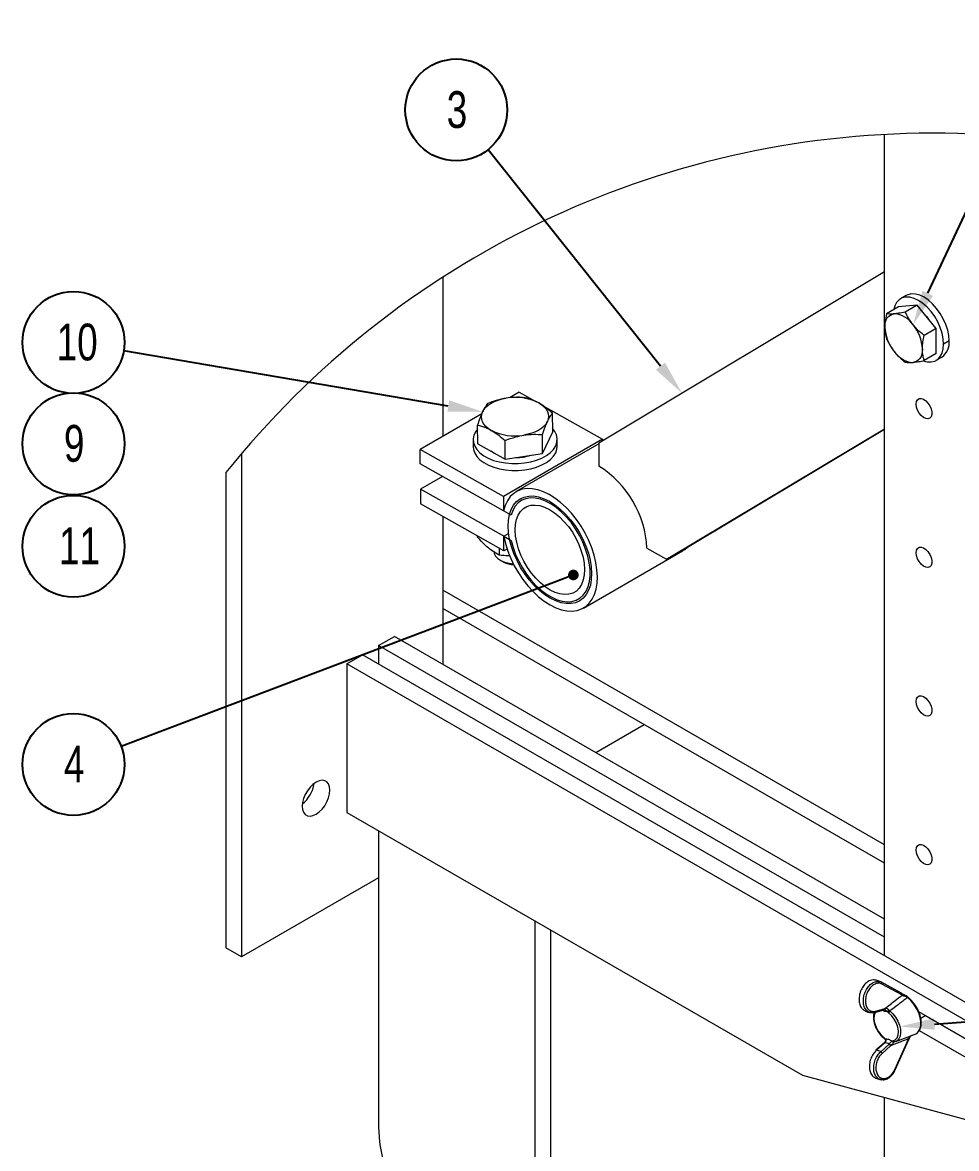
# Model space of a CAD drawing. Header units: millimetres. Extents: x 5983 to 6824, y 1301 to 1895.
# Drawn here: x 6122 to 6210.9, y 1460.8 to 1568 of the extents above; entities that cross this region are included whole.
import ezdxf

# ---------------------------------------------------------------- set-up
doc = ezdxf.new("R2010")
doc.units = ezdxf.units.MM
doc.linetypes.add('SLD-Sólida', pattern=[0])
doc.layers.add('FORMATO', color=90, linetype='SLD-Sólida')
doc.styles.add('SLDTEXTSTYLE5', font='TXT', dxfattribs={"width": 0.75})

msp = doc.modelspace()

# ---------------------------------------------------------------- linework, layer by layer
at = {"linetype": 'SLD-Sólida', "lineweight": 18}
for p, q in [((6204.06, 1479.19), (6204.06, 1557.38)), ((6204.06, 1544.29), (6176.88, 1527.98)), ((6162.05, 1543.81), (6162.05, 1528.65)), ((6205.77, 1541.82), (6205.47, 1541.65)), ((6206.14, 1542.05), (6205.61, 1541.74)), ((6206.11, 1541.9), (6205.77, 1541.82)), ((6206.49, 1541.88), (6206.11, 1541.9)), ((6206.3, 1542.12), (6206.14, 1542.05)), ((6206.64, 1542.2), (6206.3, 1542.12)), ((6206.89, 1541.77), (6206.49, 1541.88)), ((6207.02, 1542.19), (6206.64, 1542.2)), ((6207.31, 1541.57), (6206.89, 1541.77)), ((6207.42, 1542.08), (6207.02, 1542.19)), ((6207.84, 1541.88), (6207.42, 1542.08)), ((6208.25, 1541.6), (6207.84, 1541.88)), ((6205.4, 1540.97), (6204.26, 1540.31)), ((6205.06, 1541.05), (6204.96, 1540.72)), ((6205.23, 1541.39), (6205.06, 1541.05)), ((6205.47, 1541.65), (6205.23, 1541.39)), ((6207.19, 1541.13), (6205.4, 1540.97)), ((6207.19, 1541.13), (6206.05, 1540.47)), ((6208.99, 1538.9), (6207.19, 1541.13)), ((6207.72, 1541.29), (6207.31, 1541.57)), ((6208.13, 1540.94), (6207.72, 1541.29)), ((6208.5, 1540.51), (6208.13, 1540.94)), ((6208.65, 1541.24), (6208.25, 1541.6)), ((6209.03, 1540.82), (6208.65, 1541.24)), ((6209.37, 1540.34), (6209.03, 1540.82)), ((6204.16, 1539.53), (6204.24, 1539.74)), ((6204.24, 1539.74), (6204.34, 1539.92)), ((6204.34, 1539.92), (6204.47, 1540.07)), ((6204.47, 1540.07), (6204.63, 1540.19)), ((6204.63, 1540.19), (6204.8, 1540.26)), ((6204.8, 1540.26), (6205, 1540.3)), ((6208.03, 1540.09), (6208.22, 1539.86)), ((6208.85, 1540.04), (6208.5, 1540.51)), ((6209.14, 1539.53), (6208.85, 1540.04)), ((6209.38, 1539), (6209.14, 1539.53)), ((6209.67, 1539.83), (6209.37, 1540.34)), ((6209.91, 1539.3), (6209.67, 1539.83)), ((6204.1, 1539.03), (6204.12, 1539.29)), ((6204.12, 1539.29), (6204.16, 1539.53)), ((6208.99, 1538.9), (6207.84, 1538.25)), ((6208.99, 1536.52), (6208.99, 1538.9)), ((6209.56, 1538.46), (6209.38, 1539)), ((6209.67, 1537.93), (6209.56, 1538.46)), ((6210.09, 1538.76), (6209.91, 1539.3)), ((6210.19, 1538.23), (6210.09, 1538.76)), ((6209.7, 1537.43), (6209.67, 1537.93)), ((6209.67, 1536.97), (6209.7, 1537.43)), ((6210.23, 1537.73), (6209.7, 1537.43)), ((6210.23, 1537.73), (6210.19, 1538.23)), ((6207.62, 1536.46), (6207.55, 1536.25)), ((6207.67, 1536.7), (6207.62, 1536.46)), ((6207.68, 1536.96), (6207.67, 1536.7)), ((6208.99, 1536.52), (6207.84, 1535.86)), ((6209.38, 1536.23), (6209.56, 1536.56)), ((6209.56, 1536.56), (6209.67, 1536.97)), ((6206.98, 1535.72), (6206.79, 1535.68)), ((6207.16, 1535.8), (6206.98, 1535.72)), ((6207.31, 1535.91), (6207.16, 1535.8)), ((6207.44, 1536.06), (6207.31, 1535.91)), ((6207.55, 1536.25), (6207.44, 1536.06)), ((6207.82, 1535.81), (6208.13, 1535.74)), ((6208.13, 1535.74), (6208.5, 1535.72)), ((6208.5, 1535.72), (6208.85, 1535.8)), ((6208.85, 1535.8), (6209.14, 1535.97)), ((6209, 1535.88), (6209.53, 1536.18)), ((6209.14, 1535.97), (6209.38, 1536.23)), ((6166.96, 1531.95), (6167.31, 1532.09)), ((6167.31, 1532.09), (6167.69, 1532.2)), ((6167.69, 1532.2), (6168.08, 1532.28)), ((6169.31, 1532.84), (6168.37, 1532.3)), ((6169.31, 1532.84), (6170.89, 1531.95)), ((6207.11, 1531.95), (6207.21, 1532.12)), ((6207.21, 1532.12), (6207.36, 1532.23)), ((6207.36, 1532.23), (6207.56, 1532.24)), ((6207.56, 1532.24), (6207.78, 1532.18)), ((6207.78, 1532.18), (6208, 1532.03)), ((6208, 1532.03), (6208.21, 1531.81)), ((6165.74, 1530.73), (6165.82, 1530.97)), ((6165.82, 1530.97), (6165.95, 1531.2)), ((6165.95, 1531.2), (6166.14, 1531.41)), ((6166.14, 1531.41), (6166.37, 1531.61)), ((6166.37, 1531.61), (6166.65, 1531.79)), ((6166.65, 1531.79), (6166.96, 1531.95)), ((6171.17, 1531.82), (6171.45, 1531.64)), ((6171.45, 1531.64), (6171.68, 1531.44)), ((6171.53, 1531.59), (6177.23, 1528.36)), ((6171.68, 1531.44), (6171.87, 1531.23)), ((6171.87, 1531.23), (6172, 1531)), ((6172, 1531), (6172.08, 1530.77)), ((6207.08, 1531.71), (6207.11, 1531.95)), ((6207.11, 1531.43), (6207.08, 1531.71)), ((6207.21, 1531.14), (6207.11, 1531.43)), ((6207.36, 1530.86), (6207.21, 1531.14)), ((6208.21, 1531.81), (6208.39, 1531.55)), ((6208.39, 1531.55), (6208.51, 1531.26)), ((6208.51, 1531.26), (6208.58, 1530.97)), ((6208.58, 1530.97), (6208.58, 1530.71)), ((6165.74, 1530.79), (6159.88, 1527.4)), ((6165.71, 1530.5), (6165.74, 1530.73)), ((6165.74, 1530.26), (6165.71, 1530.5)), ((6165.82, 1530.02), (6165.74, 1530.26)), ((6165.95, 1529.8), (6165.82, 1530.02)), ((6172, 1530.06), (6171.87, 1529.83)), ((6172.08, 1530.29), (6172, 1530.06)), ((6172.08, 1530.77), (6172.11, 1530.53)), ((6172.11, 1530.53), (6172.08, 1530.29)), ((6172.5, 1529.07), (6172.48, 1530.84)), ((6207.56, 1530.62), (6207.36, 1530.86)), ((6207.78, 1530.44), (6207.56, 1530.62)), ((6208, 1530.33), (6207.78, 1530.44)), ((6208.21, 1530.3), (6208, 1530.33)), ((6208.39, 1530.36), (6208.21, 1530.3)), ((6208.51, 1530.5), (6208.39, 1530.36)), ((6208.58, 1530.71), (6208.51, 1530.5)), ((6165.17, 1529.09), (6165, 1528.75)), ((6165.35, 1529.32), (6165.17, 1529.09)), ((6165.36, 1527.93), (6165.34, 1529.71)), ((6166.14, 1529.58), (6165.95, 1529.8)), ((6166.37, 1529.39), (6166.14, 1529.58)), ((6166.65, 1529.21), (6166.37, 1529.39)), ((6170.13, 1528.83), (6169.74, 1528.75)), ((6170.51, 1528.94), (6170.13, 1528.83)), ((6170.86, 1529.07), (6170.51, 1528.94)), ((6171.17, 1529.23), (6170.86, 1529.07)), ((6171.45, 1529.41), (6171.17, 1529.23)), ((6171.68, 1529.61), (6171.45, 1529.41)), ((6171.54, 1527.02), (6172.5, 1529.07)), ((6171.87, 1529.83), (6171.68, 1529.61)), ((6172.7, 1529.11), (6172.49, 1529.38)), ((6172.86, 1528.77), (6172.7, 1529.11)), ((6183.34, 1516.93), (6204.06, 1529.36)), ((6184.54, 1517.62), (6204.06, 1529.33)), ((6165, 1528.75), (6164.93, 1528.4)), ((6164.93, 1528.4), (6164.95, 1528.05)), ((6164.93, 1528.29), (6164.93, 1527.64)), ((6164.95, 1528.05), (6165.07, 1527.71)), ((6165.36, 1527.93), (6167.97, 1526.45)), ((6177.23, 1528.36), (6167.8, 1522.92)), ((6167.97, 1526.45), (6167.96, 1528.23)), ((6176.88, 1527.91), (6169.03, 1523.38)), ((6171.54, 1527.02), (6171.52, 1528.8)), ((6172.78, 1527.73), (6172.9, 1528.08)), ((6172.93, 1528.43), (6172.86, 1528.77)), ((6172.9, 1528.08), (6172.93, 1528.43)), ((6172.93, 1527.7), (6172.93, 1528.36)), ((6176.88, 1527.98), (6176.9, 1525.8)), ((6177.23, 1528.36), (6177.23, 1528.19)), ((6142.89, 1527.01), (6142.89, 1479.08)), ((6167.8, 1522.92), (6159.88, 1527.4)), ((6159.89, 1526.01), (6159.88, 1527.4)), ((6164.93, 1527.64), (6164.96, 1527.39)), ((6164.96, 1527.39), (6165.07, 1527.05)), ((6165.07, 1527.71), (6165.27, 1527.38)), ((6165.07, 1527.05), (6165.28, 1526.72)), ((6165.27, 1527.38), (6165.56, 1527.07)), ((6165.28, 1526.72), (6165.57, 1526.41)), ((6165.56, 1527.07), (6165.93, 1526.79)), ((6165.93, 1526.79), (6166.37, 1526.55)), ((6166.97, 1527.01), (6166.6, 1527.23)), ((6167.05, 1526.98), (6166.97, 1527.01)), ((6167.97, 1526.45), (6171.54, 1527.02)), ((6171.46, 1526.57), (6171.9, 1526.81)), ((6171.9, 1526.81), (6172.28, 1527.09)), ((6172.28, 1527.09), (6172.57, 1527.4)), ((6172.28, 1526.44), (6172.58, 1526.75)), ((6172.57, 1527.4), (6172.78, 1527.73)), ((6172.58, 1526.75), (6172.79, 1527.08)), ((6172.79, 1527.08), (6172.9, 1527.42)), ((6172.9, 1527.42), (6172.93, 1527.7)), ((6167.81, 1521.53), (6159.89, 1526.01)), ((6165.57, 1526.41), (6165.94, 1526.14)), ((6165.94, 1526.14), (6166.38, 1525.9)), ((6166.37, 1526.55), (6166.87, 1526.35)), ((6166.38, 1525.9), (6166.88, 1525.7)), ((6166.87, 1526.35), (6167.42, 1526.2)), ((6166.88, 1525.7), (6167.42, 1525.54)), ((6167.42, 1526.2), (6168, 1526.1)), ((6168, 1526.1), (6168.61, 1526.04)), ((6168.61, 1526.04), (6169.22, 1526.05)), ((6169.22, 1526.05), (6169.82, 1526.1)), ((6169.82, 1526.1), (6170.41, 1526.21)), ((6170.41, 1526.21), (6170.96, 1526.37)), ((6170.41, 1525.55), (6170.96, 1525.71)), ((6170.96, 1526.37), (6171.46, 1526.57)), ((6170.96, 1525.71), (6171.47, 1525.91)), ((6171.47, 1525.91), (6171.91, 1526.16)), ((6171.91, 1526.16), (6172.28, 1526.44)), ((6141.39, 1525.19), (6141.39, 1479.94)), ((6162.01, 1524.82), (6159.91, 1523.61)), ((6167.42, 1525.54), (6168.01, 1525.44)), ((6168.01, 1525.44), (6168.61, 1525.39)), ((6168.61, 1525.39), (6169.22, 1525.39)), ((6169.22, 1525.39), (6169.83, 1525.45)), ((6169.83, 1525.45), (6170.41, 1525.55)), ((6159.91, 1523.61), (6159.92, 1522.22)), ((6167.83, 1519.12), (6159.91, 1523.61)), ((6169.17, 1523.45), (6168.79, 1523.21)), ((6169.59, 1523.6), (6169.17, 1523.45)), ((6170.06, 1523.67), (6169.59, 1523.6)), ((6170.55, 1523.65), (6170.06, 1523.67)), ((6171.07, 1523.55), (6170.55, 1523.65)), ((6171.61, 1523.37), (6171.07, 1523.55)), ((6167.8, 1522.92), (6167.81, 1521.53)), ((6168.18, 1522.51), (6167.97, 1522.05)), ((6168.46, 1522.9), (6168.18, 1522.51)), ((6168.79, 1523.21), (6168.46, 1522.9)), ((6168.77, 1522.09), (6169.05, 1522.43)), ((6169.05, 1522.43), (6169.39, 1522.69)), ((6169.55, 1522.55), (6169.21, 1522.3)), ((6169.39, 1522.69), (6169.78, 1522.86)), ((6169.94, 1522.7), (6169.55, 1522.55)), ((6169.78, 1522.86), (6170.21, 1522.95)), ((6170.37, 1522.78), (6169.94, 1522.7)), ((6170.21, 1522.95), (6170.67, 1522.96)), ((6170.83, 1522.76), (6170.37, 1522.78)), ((6170.67, 1522.96), (6171.16, 1522.87)), ((6171.32, 1522.66), (6170.83, 1522.76)), ((6171.16, 1522.87), (6171.67, 1522.7)), ((6171.82, 1522.47), (6171.32, 1522.66)), ((6172.16, 1523.1), (6171.61, 1523.37)), ((6171.67, 1522.7), (6172.19, 1522.45)), ((6172.33, 1522.2), (6171.82, 1522.47)), ((6172.71, 1522.75), (6172.16, 1523.1)), ((6172.19, 1522.45), (6172.71, 1522.11)), ((6173.25, 1522.34), (6172.71, 1522.75)), ((6167.84, 1517.73), (6159.92, 1522.22)), ((6167.97, 1522.05), (6167.81, 1521.53)), ((6168.53, 1521.12), (6167.81, 1521.53)), ((6168.38, 1521.2), (6168.54, 1521.68)), ((6168.7, 1521.59), (6168.53, 1521.12)), ((6168.54, 1521.68), (6168.77, 1522.09)), ((6168.92, 1521.98), (6168.7, 1521.59)), ((6169.21, 1522.3), (6168.92, 1521.98)), ((6169.21, 1521.13), (6169.43, 1521.48)), ((6169.43, 1521.48), (6169.71, 1521.76)), ((6169.71, 1521.76), (6170.04, 1521.96)), ((6170.04, 1521.96), (6170.41, 1522.07)), ((6170.41, 1522.07), (6170.83, 1522.1)), ((6170.83, 1522.1), (6171.27, 1522.04)), ((6171.27, 1522.04), (6171.73, 1521.89)), ((6171.73, 1521.89), (6172.2, 1521.67)), ((6172.2, 1521.67), (6172.67, 1521.36)), ((6172.84, 1521.85), (6172.33, 1522.2)), ((6172.67, 1521.36), (6173.13, 1520.98)), ((6172.71, 1522.11), (6173.22, 1521.71)), ((6173.34, 1521.43), (6172.84, 1521.85)), ((6173.22, 1521.71), (6173.71, 1521.23)), ((6173.77, 1521.85), (6173.25, 1522.34)), ((6173.82, 1520.94), (6173.34, 1521.43)), ((6174.28, 1521.31), (6173.77, 1521.85)), ((6174.75, 1520.72), (6174.28, 1521.31)), ((6162.05, 1521.02), (6162.05, 1506.93)), ((6162.05, 1521.02), (6162.05, 1513.99)), ((6168.25, 1520.08), (6168.28, 1520.67)), ((6168.28, 1520.67), (6168.38, 1521.2)), ((6168.92, 1519.7), (6168.95, 1520.23)), ((6168.95, 1520.23), (6169.05, 1520.71)), ((6169.05, 1520.71), (6169.21, 1521.13)), ((6173.13, 1520.98), (6173.57, 1520.54)), ((6173.57, 1520.54), (6173.99, 1520.05)), ((6173.71, 1521.23), (6174.18, 1520.7)), ((6174.27, 1520.4), (6173.82, 1520.94)), ((6174.18, 1520.7), (6174.62, 1520.12)), ((6174.68, 1519.82), (6174.27, 1520.4)), ((6175.19, 1520.08), (6174.75, 1520.72)), ((6165.32, 1519.17), (6165.32, 1519.06)), ((6167.83, 1519.12), (6168.3, 1519.39)), ((6168.29, 1519.46), (6168.25, 1520.08)), ((6168.4, 1518.81), (6168.29, 1519.46)), ((6168.96, 1519.14), (6168.92, 1519.7)), ((6173.99, 1520.05), (6174.37, 1519.51)), ((6174.37, 1519.51), (6174.7, 1518.93)), ((6174.62, 1520.12), (6175.01, 1519.5)), ((6175.05, 1519.2), (6174.68, 1519.82)), ((6175.01, 1519.5), (6175.36, 1518.86)), ((6175.37, 1518.55), (6175.05, 1519.2)), ((6175.58, 1519.41), (6175.19, 1520.08)), ((6175.92, 1518.72), (6175.58, 1519.41)), ((6167.83, 1519.12), (6168, 1518.42)), ((6167.83, 1519.12), (6168.55, 1518.72)), ((6167.84, 1517.73), (6167.83, 1519.12)), ((6168, 1518.42), (6168.22, 1517.72)), ((6168.57, 1518.15), (6168.4, 1518.81)), ((6168.55, 1518.72), (6168.72, 1518.06)), ((6168.8, 1517.48), (6168.57, 1518.15)), ((6169.07, 1518.55), (6168.96, 1519.14)), ((6169.23, 1517.94), (6169.07, 1518.55)), ((6174.7, 1518.93), (6174.99, 1518.33)), ((6174.99, 1518.33), (6175.22, 1517.72)), ((6175.36, 1518.86), (6175.65, 1518.19)), ((6175.63, 1517.9), (6175.37, 1518.55)), ((6175.65, 1518.19), (6175.89, 1517.52)), ((6176.21, 1518.01), (6175.92, 1518.72)), ((6185.06, 1517.87), (6185.31, 1518.09)), ((6207.36, 1518.07), (6207.56, 1518.09)), ((6207.56, 1518.09), (6207.78, 1518.02)), ((6166.88, 1517.7), (6166.91, 1517.49)), ((6166.91, 1517.49), (6167.04, 1517.24)), ((6167.04, 1517.24), (6167.26, 1517.01)), ((6167.39, 1517.99), (6167.4, 1517.33)), ((6168.15, 1517.91), (6167.84, 1517.73)), ((6168.22, 1517.72), (6168.5, 1517.01)), ((6168.72, 1518.06), (6168.96, 1517.4)), ((6169.1, 1516.81), (6168.8, 1517.48)), ((6168.96, 1517.4), (6169.26, 1516.75)), ((6169.46, 1517.33), (6169.23, 1517.94)), ((6169.75, 1516.74), (6169.46, 1517.33)), ((6175.22, 1517.72), (6175.39, 1517.12)), ((6175.39, 1517.12), (6175.49, 1516.53)), ((6175.43, 1512.29), (6184.85, 1517.73)), ((6175.84, 1517.24), (6175.63, 1517.9)), ((6175.98, 1516.59), (6175.84, 1517.24)), ((6175.89, 1517.52), (6176.06, 1516.85)), ((6176.44, 1517.31), (6176.21, 1518.01)), ((6176.61, 1516.61), (6176.44, 1517.31)), ((6181.47, 1517.99), (6183.34, 1516.93)), ((6184.54, 1517.62), (6183.34, 1516.93)), ((6184.85, 1517.73), (6185.06, 1517.87)), ((6207.08, 1517.55), (6207.11, 1517.79)), ((6207.11, 1517.28), (6207.08, 1517.55)), ((6207.11, 1517.79), (6207.21, 1517.97)), ((6207.21, 1516.99), (6207.11, 1517.28)), ((6207.21, 1517.97), (6207.36, 1518.07)), ((6207.78, 1518.02), (6208, 1517.87)), ((6208, 1517.87), (6208.21, 1517.66)), ((6208.21, 1517.66), (6208.39, 1517.39)), ((6208.39, 1517.39), (6208.51, 1517.1)), ((6208.51, 1517.1), (6208.58, 1516.82)), ((6167.26, 1517.01), (6167.56, 1516.81)), ((6167.49, 1516.85), (6167.78, 1516.68)), ((6167.56, 1516.81), (6167.93, 1516.66)), ((6167.93, 1516.66), (6168.35, 1516.55)), ((6168.35, 1516.55), (6168.75, 1516.5)), ((6168.5, 1517.01), (6168.84, 1516.32)), ((6168.84, 1516.32), (6169.23, 1515.65)), ((6169.44, 1516.16), (6169.1, 1516.81)), ((6169.26, 1516.75), (6169.61, 1516.12)), ((6169.84, 1515.54), (6169.44, 1516.16)), ((6169.61, 1516.12), (6170, 1515.52)), ((6170.09, 1516.16), (6169.75, 1516.74)), ((6170.47, 1515.62), (6170.09, 1516.16)), ((6175.49, 1516.53), (6175.53, 1515.96)), ((6175.53, 1515.96), (6175.5, 1515.44)), ((6176.05, 1515.96), (6175.98, 1516.59)), ((6176.05, 1515.37), (6176.05, 1515.96)), ((6176.06, 1516.85), (6176.16, 1516.2)), ((6176.16, 1516.2), (6176.2, 1515.58)), ((6176.71, 1515.92), (6176.61, 1516.61)), ((6207.36, 1516.71), (6207.21, 1516.99)), ((6207.56, 1516.47), (6207.36, 1516.71)), ((6207.78, 1516.28), (6207.56, 1516.47)), ((6208, 1516.17), (6207.78, 1516.28)), ((6208.21, 1516.15), (6208, 1516.17)), ((6208.39, 1516.21), (6208.21, 1516.15)), ((6208.51, 1516.35), (6208.39, 1516.21)), ((6208.58, 1516.56), (6208.51, 1516.35)), ((6208.58, 1516.82), (6208.58, 1516.56)), ((6169.23, 1515.65), (6169.66, 1515.01)), ((6169.66, 1515.01), (6170.13, 1514.41)), ((6170.27, 1514.96), (6169.84, 1515.54)), ((6170, 1515.52), (6170.43, 1514.96)), ((6170.74, 1514.43), (6170.27, 1514.96)), ((6170.43, 1514.96), (6170.9, 1514.45)), ((6170.88, 1515.12), (6170.47, 1515.62)), ((6171.33, 1514.68), (6170.88, 1515.12)), ((6175.41, 1514.96), (6175.25, 1514.54)), ((6175.5, 1515.44), (6175.41, 1514.96)), ((6175.99, 1514.82), (6176.05, 1515.37)), ((6176.17, 1515), (6176.08, 1514.46)), ((6176.2, 1515.58), (6176.17, 1515)), ((6176.75, 1515.27), (6176.71, 1515.92)), ((6176.72, 1514.65), (6176.75, 1515.27)), ((6204.06, 1489.74), (6162.05, 1513.99)), ((6162.05, 1513.99), (6162.05, 1512.26)), ((6170.13, 1514.41), (6170.63, 1513.86)), ((6170.63, 1513.86), (6171.16, 1513.37)), ((6171.23, 1513.96), (6170.74, 1514.43)), ((6170.9, 1514.45), (6171.39, 1514)), ((6171.75, 1513.55), (6171.23, 1513.96)), ((6171.79, 1514.3), (6171.33, 1514.68)), ((6171.39, 1514), (6171.9, 1513.62)), ((6172.26, 1514), (6171.79, 1514.3)), ((6172.73, 1513.77), (6172.26, 1514)), ((6174.75, 1513.91), (6174.42, 1513.71)), ((6175.02, 1514.19), (6174.75, 1513.91)), ((6175.25, 1514.54), (6175.02, 1514.19)), ((6175.41, 1513.53), (6175.67, 1513.9)), ((6175.67, 1513.9), (6175.86, 1514.33)), ((6175.91, 1513.99), (6175.69, 1513.58)), ((6175.86, 1514.33), (6175.99, 1514.82)), ((6176.08, 1514.46), (6175.91, 1513.99)), ((6176.47, 1513.57), (6176.63, 1514.08)), ((6176.63, 1514.08), (6176.72, 1514.65)), ((6171.16, 1513.37), (6171.7, 1512.95)), ((6171.7, 1512.95), (6172.24, 1512.6)), ((6172.27, 1513.22), (6171.75, 1513.55)), ((6171.9, 1513.62), (6172.41, 1513.31)), ((6172.78, 1512.97), (6172.27, 1513.22)), ((6172.41, 1513.31), (6172.91, 1513.08)), ((6173.19, 1513.63), (6172.73, 1513.77)), ((6173.29, 1512.79), (6172.78, 1512.97)), ((6172.91, 1513.08), (6173.41, 1512.94)), ((6173.63, 1513.57), (6173.19, 1513.63)), ((6173.78, 1512.71), (6173.29, 1512.79)), ((6173.41, 1512.94), (6173.88, 1512.89)), ((6174.04, 1513.6), (6173.63, 1513.57)), ((6173.88, 1512.89), (6174.33, 1512.92)), ((6174.42, 1513.71), (6174.04, 1513.6)), ((6174.68, 1512.8), (6174.25, 1512.71)), ((6174.33, 1512.92), (6174.73, 1513.04)), ((6175.07, 1512.98), (6174.68, 1512.8)), ((6174.73, 1513.04), (6175.1, 1513.25)), ((6175.4, 1513.24), (6175.07, 1512.98)), ((6175.1, 1513.25), (6175.41, 1513.53)), ((6175.69, 1513.58), (6175.4, 1513.24)), ((6175.64, 1512.43), (6175.97, 1512.74)), ((6175.97, 1512.74), (6176.25, 1513.12)), ((6176.25, 1513.12), (6176.47, 1513.57)), ((6162.05, 1512.26), (6162.05, 1506.93)), ((6204.06, 1488.01), (6162.05, 1512.26)), ((6172.24, 1512.6), (6172.79, 1512.32)), ((6172.79, 1512.32), (6173.33, 1512.13)), ((6173.33, 1512.13), (6173.85, 1512.02)), ((6174.25, 1512.71), (6173.78, 1512.71)), ((6173.85, 1512.02), (6174.35, 1511.99)), ((6174.35, 1511.99), (6174.82, 1512.05)), ((6174.82, 1512.05), (6175.25, 1512.2)), ((6175.25, 1512.2), (6175.64, 1512.43)), ((6155.93, 1508.73), (6157.43, 1509.59)), ((6204.06, 1482.68), (6157.43, 1509.59)), ((6204.06, 1480.95), (6155.93, 1508.73)), ((6155.93, 1508.73), (6155.93, 1506.98)), ((6152.91, 1506.99), (6154.41, 1507.85)), ((6229.83, 1464.32), (6154.41, 1507.85)), ((6228.33, 1463.46), (6152.91, 1506.99)), ((6152.91, 1506.99), (6152.91, 1492.83)), ((6207.08, 1503.4), (6207.11, 1503.64)), ((6207.11, 1503.12), (6207.08, 1503.4)), ((6207.11, 1503.64), (6207.21, 1503.81)), ((6207.21, 1502.83), (6207.11, 1503.12)), ((6207.21, 1503.81), (6207.36, 1503.92)), ((6207.36, 1503.92), (6207.56, 1503.93)), ((6207.56, 1503.93), (6207.78, 1503.87)), ((6207.78, 1503.87), (6208, 1503.72)), ((6208, 1503.72), (6208.21, 1503.5)), ((6208.21, 1503.5), (6208.39, 1503.24)), ((6208.39, 1503.24), (6208.51, 1502.95)), ((6207.36, 1502.55), (6207.21, 1502.83)), ((6207.56, 1502.31), (6207.36, 1502.55)), ((6207.78, 1502.13), (6207.56, 1502.31)), ((6208, 1502.02), (6207.78, 1502.13)), ((6208.21, 1501.99), (6208, 1502.02)), ((6208.39, 1502.05), (6208.21, 1501.99)), ((6208.51, 1502.19), (6208.39, 1502.05)), ((6208.51, 1502.95), (6208.58, 1502.66)), ((6208.58, 1502.4), (6208.51, 1502.19)), ((6208.58, 1502.66), (6208.58, 1502.4)), ((6176.59, 1498.53), (6181.21, 1501.2)), ((6149.98, 1495.71), (6149.68, 1495.5)), ((6150.27, 1495.84), (6149.98, 1495.71)), ((6150.55, 1495.89), (6150.27, 1495.84)), ((6150.8, 1495.85), (6150.55, 1495.89)), ((6151.01, 1495.73), (6150.8, 1495.85)), ((6151.17, 1495.54), (6151.01, 1495.73)), ((6148.95, 1494.54), (6148.79, 1494.16)), ((6149.15, 1494.9), (6148.95, 1494.54)), ((6149.4, 1495.23), (6149.15, 1494.9)), ((6149.68, 1495.5), (6149.4, 1495.23)), ((6151.26, 1495.27), (6151.17, 1495.54)), ((6151.17, 1494.21), (6151.26, 1494.59)), ((6151.3, 1494.95), (6151.26, 1495.27)), ((6151.26, 1494.59), (6151.3, 1494.95)), ((6148.69, 1493.78), (6148.66, 1493.43)), ((6148.79, 1494.16), (6148.69, 1493.78)), ((6150.55, 1493.14), (6150.8, 1493.47)), ((6150.8, 1493.47), (6151.01, 1493.83)), ((6151.01, 1493.83), (6151.17, 1494.21)), ((6148.66, 1493.43), (6148.69, 1493.11)), ((6148.69, 1493.11), (6148.79, 1492.84)), ((6148.79, 1492.84), (6148.95, 1492.64)), ((6148.95, 1492.64), (6149.15, 1492.52)), ((6149.15, 1492.52), (6149.4, 1492.48)), ((6149.4, 1492.48), (6149.68, 1492.53)), ((6149.68, 1492.53), (6149.98, 1492.66)), ((6149.98, 1492.66), (6150.27, 1492.87)), ((6150.27, 1492.87), (6150.55, 1493.14)), ((6152.91, 1492.83), (6196.28, 1467.8)), ((6155.93, 1491.09), (6155.93, 1462.89)), ((6207.08, 1489.24), (6207.11, 1489.48)), ((6207.11, 1488.97), (6207.08, 1489.24)), ((6207.11, 1489.48), (6207.21, 1489.66)), ((6207.21, 1489.66), (6207.36, 1489.76)), ((6207.36, 1489.76), (6207.56, 1489.78)), ((6207.56, 1489.78), (6207.78, 1489.71)), ((6207.78, 1489.71), (6208, 1489.56)), ((6208, 1489.56), (6208.21, 1489.35)), ((6208.21, 1489.35), (6208.39, 1489.08)), ((6207.21, 1488.68), (6207.11, 1488.97)), ((6207.36, 1488.4), (6207.21, 1488.68)), ((6207.56, 1488.16), (6207.36, 1488.4)), ((6207.78, 1487.97), (6207.56, 1488.16)), ((6208.39, 1489.08), (6208.51, 1488.79)), ((6208.51, 1488.79), (6208.58, 1488.51)), ((6208.58, 1488.25), (6208.51, 1488.04)), ((6208.58, 1488.51), (6208.58, 1488.25)), ((6208, 1487.86), (6207.78, 1487.97)), ((6208.21, 1487.84), (6208, 1487.86)), ((6208.39, 1487.9), (6208.21, 1487.84)), ((6208.51, 1488.04), (6208.39, 1487.9)), ((6155.93, 1486.6), (6142.89, 1479.08)), ((6170.82, 1454.29), (6170.82, 1482.49)), ((6172.32, 1455.15), (6172.32, 1481.63)), ((6142.89, 1479.08), (6141.39, 1479.94)), ((6203.72, 1476.7), (6203.7, 1476.71)), ((6203.74, 1476.69), (6203.72, 1476.7)), ((6205.63, 1475.66), (6203.72, 1476.69)), ((6203.79, 1476.66), (6203.74, 1476.69)), ((6203.79, 1476.66), (6203.79, 1476.66)), ((6203.79, 1476.66), (6205.69, 1475.62)), ((6205.72, 1475.45), (6203.81, 1476.48)), ((6205.64, 1475.65), (6205.63, 1475.66)), ((6205.69, 1475.62), (6205.64, 1475.65)), ((6205.69, 1475.62), (6205.69, 1475.62)), ((6205.69, 1475.62), (6205.69, 1475.62)), ((6205.69, 1475.62), (6205.69, 1475.62)), ((6205.69, 1475.62), (6205.69, 1475.62)), ((6205.69, 1475.62), (6205.69, 1475.62)), ((6205.69, 1475.62), (6205.69, 1475.62)), ((6205.69, 1475.62), (6205.69, 1475.62)), ((6205.69, 1475.62), (6205.69, 1475.62)), ((6205.69, 1475.62), (6205.73, 1475.6)), ((6205.75, 1475.43), (6205.72, 1475.45)), ((6205.73, 1475.6), (6205.84, 1475.51)), ((6205.84, 1475.38), (6205.75, 1475.43)), ((6205.85, 1475.5), (6205.84, 1475.51)), ((6205.84, 1475.38), (6205.85, 1475.4)), ((6205.86, 1475.49), (6205.85, 1475.5)), ((6205.85, 1475.4), (6205.86, 1475.43)), ((6205.86, 1475.48), (6205.86, 1475.49)), ((6205.87, 1475.46), (6205.86, 1475.48)), ((6205.86, 1475.44), (6205.87, 1475.46)), ((6205.86, 1475.43), (6205.86, 1475.44)), ((6206.17, 1475.28), (6206.18, 1475.29)), ((6206.26, 1475.2), (6206.17, 1475.28)), ((6206.18, 1475.29), (6206.2, 1475.3)), ((6206.2, 1475.3), (6206.21, 1475.3)), ((6206.21, 1475.3), (6206.22, 1475.3)), ((6206.22, 1475.3), (6206.22, 1475.3)), ((6206.22, 1475.3), (6206.22, 1475.3)), ((6206.26, 1475.2), (6206.27, 1475.21)), ((6206.27, 1475.21), (6206.29, 1475.21)), ((6206.29, 1475.21), (6206.3, 1475.21)), ((6206.3, 1475.21), (6206.31, 1475.21)), ((6206.31, 1475.21), (6206.32, 1475.21)), ((6203.23, 1473.91), (6204.1, 1474.16)), ((6204.1, 1474.16), (6204.12, 1474.16)), ((6206.58, 1474.91), (6206.26, 1475.2)), ((6206.87, 1474.56), (6206.58, 1474.91)), ((6207.13, 1474.16), (6206.87, 1474.56)), ((6207.33, 1473.74), (6207.13, 1474.16)), ((6202.8, 1473.76), (6202.74, 1473.79)), ((6203.1, 1473.5), (6203.07, 1473.16)), ((6203.07, 1473.16), (6203.13, 1472.78)), ((6203.19, 1473.77), (6203.1, 1473.5)), ((6203.16, 1473.79), (6203.13, 1473.79)), ((6203.16, 1473.79), (6204.03, 1474.04)), ((6203.21, 1473.81), (6203.19, 1473.77)), ((6204.03, 1474.04), (6204.04, 1474.05)), ((6204.07, 1474.05), (6204.04, 1474.06)), ((6204.46, 1473.76), (6204.37, 1473.85)), ((6204.75, 1473.48), (6204.46, 1473.76)), ((6204.52, 1474), (6204.59, 1473.93)), ((6204.59, 1473.93), (6204.87, 1473.65)), ((6205, 1473.14), (6204.75, 1473.48)), ((6204.87, 1473.65), (6205.12, 1473.33)), ((6205.2, 1472.76), (6205, 1473.14)), ((6205.12, 1473.33), (6205.33, 1472.96)), ((6207.46, 1473.31), (6207.33, 1473.74)), ((6223.43, 1464.54), (6207.35, 1473.83)), ((6207.53, 1472.89), (6207.46, 1473.31)), ((6207.53, 1473.24), (6207.94, 1473.48)), ((6207.93, 1473.48), (6223.56, 1464.46)), ((6203.13, 1472.78), (6203.27, 1472.39)), ((6203.27, 1472.39), (6203.46, 1472.01)), ((6203.46, 1472.01), (6203.72, 1471.67)), ((6205.33, 1472.37), (6205.2, 1472.76)), ((6205.33, 1472.96), (6205.49, 1472.57)), ((6205.39, 1471.99), (6205.33, 1472.37)), ((6205.37, 1471.65), (6205.39, 1471.99)), ((6205.49, 1472.57), (6205.58, 1472.19)), ((6205.58, 1472.19), (6205.6, 1471.84)), ((6207.28, 1471.94), (6207.43, 1472.19)), ((6207.38, 1472.06), (6223.43, 1462.8)), ((6207.43, 1472.19), (6207.52, 1472.51)), ((6207.52, 1472.51), (6207.53, 1472.89)), ((6203.72, 1471.67), (6204, 1471.39)), ((6204, 1471.39), (6204.1, 1471.3)), ((6204.02, 1471.33), (6204.01, 1471.34)), ((6204.02, 1471.33), (6204.02, 1471.33)), ((6204.09, 1471.28), (6204.1, 1471.3)), ((6204.09, 1471.27), (6204.09, 1471.28)), ((6204.09, 1471.26), (6204.09, 1471.27)), ((6204.1, 1471.26), (6204.09, 1471.26)), ((6204.8, 1471.05), (6204.88, 1471.09)), ((6204.88, 1471.09), (6205.1, 1471.19)), ((6205.02, 1470.99), (6204.98, 1470.98)), ((6205.02, 1471), (6205.01, 1471)), ((6205.18, 1471.05), (6205.04, 1471)), ((6205.07, 1468.36), (6206.37, 1471.24)), ((6205.1, 1471.19), (6205.27, 1471.38)), ((6205.1, 1468.33), (6206.4, 1471.22)), ((6205.14, 1471.03), (6206.99, 1471.73)), ((6205.27, 1471.09), (6205.18, 1471.05)), ((6205.27, 1471.38), (6205.37, 1471.65)), ((6205.44, 1471.27), (6205.27, 1471.09)), ((6205.56, 1471.52), (6205.44, 1471.27)), ((6205.6, 1471.84), (6205.56, 1471.52)), ((6206.37, 1471.24), (6206.39, 1471.29)), ((6206.39, 1471.29), (6206.45, 1471.41)), ((6206.4, 1471.22), (6206.44, 1471.31)), ((6206.49, 1471.42), (6206.49, 1471.42)), ((6206.99, 1471.73), (6207.06, 1471.76)), ((6207.06, 1471.76), (6207.2, 1471.85)), ((6207.2, 1471.85), (6207.28, 1471.94)), ((6204.06, 1470.89), (6203.26, 1470.18)), ((6204.1, 1470.9), (6203.3, 1470.19)), ((6203.71, 1470.04), (6204.51, 1470.76)), ((6203.71, 1470.04), (6203.71, 1470.04)), ((6204.65, 1470.61), (6203.85, 1469.89)), ((6204.07, 1470.9), (6204.06, 1470.89)), ((6204.11, 1470.91), (6204.1, 1470.9)), ((6204.51, 1470.76), (6204.52, 1470.77)), ((6204.66, 1470.62), (6204.65, 1470.61)), ((6196.28, 1467.8), (6228.33, 1459.1)), ((6204.06, 1460.02), (6204.06, 1465.69))]:
    msp.add_line(p, q, dxfattribs=at)
at = {"linetype": 'ByBlock', "lineweight": -2}
msp.add_line((6173.99, 1515.26), (6173.51, 1515.08), dxfattribs=at)
at = {"linetype": 'ByBlock', "const_width": 0.508}
msp.add_lwpolyline([(6174.23, 1515.35, 1), (6174.7, 1515.53, 1)], format="xyb", close=True, dxfattribs=at)
at = {"linetype": 'SLD-Sólida', "lineweight": 18}
for centre, radius, start, end in [((6208.67, 1471.32), 86.18, 38.7606, 141.3159), ((6204.86, 1537.99), 2.31, 33.4348, 86.5827), ((6207.99, 1539.21), 3.89, 182.6376, 219.7725), ((6203.8, 1536.78), 3.89, 2.6375, 39.7723), ((6208.54, 1537.56), 1.7, 305.6461, 5.6612), ((6206.93, 1537.99), 2.31, 213.4342, 266.5833), ((6168.94, 1527.41), 4.94, 63.1717, 100.0264), ((6168.88, 1533.62), 4.94, 243.1716, 280.0265), ((6168.93, 1531.45), 4.84, 270.2552, 287.7764), ((6168.93, 1531.49), 4.86, 272.1634, 285.8685), ((6171.65, 1517.49), 9.83, 2.9146, 57.7136), ((6168.92, 1518.8), 2.4, 241.7121, 267.1772), ((6146.87, 1495.98), 2.95, 307.7555, 352.2622), ((6205.64, 1475.5), 0.135, 327.3782, 48.3309), ((6206.15, 1475.32), 0.0349, 56.1632, 101.542), ((6203.99, 1474.14), 0.109, 292.3188, 7.4234), ((6204, 1474.15), 0.113, 288.7914, 5.2136), ((6204.78, 1473.58), 0.492, 121.9526, 146.5235), ((6204.76, 1473.68), 0.306, 124.7592, 164.7424), ((6204.06, 1471.38), 0.0591, 161.1526, 222.355), ((6204.1, 1470.87), 0.0482, 74.8171, 126.0872), ((6204.94, 1471.13), 0.158, 208.0873, 286.6007), ((6205, 1471.13), 0.132, 197.6371, 285.4796), ((6206.36, 1471.2), 0.104, 48.5257, 72.262), ((6206.47, 1471.45), 0.0384, 251.3527, 307.634), ((6203.14, 1469.07), 1.13, 59.6484, 81.6618), ((6203.3, 1470.19), 0.0000366, 49.3987, 102.5288), ((6204.09, 1470.86), 0.0459, 73.8772, 129.6282), ((6204.37, 1470.49), 0.307, 22.1152, 61.193), ((6204.37, 1470.48), 0.324, 24.9457, 61.9695), ((6169.07, 1463.09), 13.15, 180.8858, 197.3327)]:
    msp.add_arc(centre, radius, start, end, dxfattribs=at)
for points, knots in [([(6204.26, 1540.31), (6204.21, 1540.06), (6204.12, 1539.63), (6204.11, 1539.2), (6204.1, 1539.03)], [0, 0, 0, 0, 0.596649, 1, 1, 1, 1]), ([(6205, 1540.3), (6204.85, 1540.29), (6204.61, 1540.27), (6204.36, 1540.3), (6204.26, 1540.31)], [0, 0, 0, 0, 0.59072, 1, 1, 1, 1]), ([(6206.05, 1540.47), (6205.84, 1540.43), (6205.49, 1540.36), (6205.13, 1540.32), (6205, 1540.3)], [0, 0, 0, 0, 0.614464, 1, 1, 1, 1]), ([(6206.79, 1539.27), (6206.64, 1539.47), (6206.36, 1539.85), (6206.15, 1540.28), (6206.05, 1540.47)], [0, 0, 0, 0, 0.5414621, 1, 1, 1, 1]), ([(6204.1, 1539.03), (6204.11, 1538.82), (6204.12, 1538.45), (6204.22, 1538.09), (6204.26, 1537.92)], [0, 0, 0, 0, 0.554906, 1, 1, 1, 1]), ([(6207.84, 1538.25), (6207.62, 1538.43), (6207.24, 1538.74), (6206.92, 1539.11), (6206.79, 1539.27)], [0, 0, 0, 0, 0.584687, 1, 1, 1, 1]), ([(6204.26, 1537.92), (6204.38, 1537.68), (6204.59, 1537.26), (6204.88, 1536.88), (6205, 1536.72)], [0, 0, 0, 0, 0.575893, 1, 1, 1, 1]), ([(6207.68, 1536.96), (6207.69, 1537.18), (6207.71, 1537.62), (6207.8, 1538.04), (6207.84, 1538.25)], [0, 0, 0, 0, 0.520807, 1, 1, 1, 1]), ([(6205, 1536.72), (6205.17, 1536.52), (6205.49, 1536.15), (6205.87, 1535.84), (6206.05, 1535.7)], [0, 0, 0, 0, 0.532731, 1, 1, 1, 1]), ([(6207.84, 1535.86), (6207.79, 1536.06), (6207.7, 1536.42), (6207.69, 1536.8), (6207.68, 1536.96)], [0, 0, 0, 0, 0.562276, 1, 1, 1, 1]), ([(6206.05, 1535.7), (6206.18, 1535.68), (6206.43, 1535.66), (6206.67, 1535.68), (6206.79, 1535.68)], [0, 0, 0, 0, 0.5266305, 1, 1, 1, 1]), ([(6206.79, 1535.68), (6206.97, 1535.71), (6207.32, 1535.75), (6207.67, 1535.82), (6207.84, 1535.86)], [0, 0, 0, 0, 0.503238, 1, 1, 1, 1]), ([(6168.08, 1532.28), (6167.76, 1532.21), (6167.15, 1532.09), (6166.57, 1531.86), (6166.3, 1531.76)], [0, 0, 0, 0, 0.5328, 1, 1, 1, 1]), ([(6169.87, 1532.32), (6169.52, 1532.35), (6168.93, 1532.38), (6168.33, 1532.31), (6168.08, 1532.28)], [0, 0, 0, 0, 0.576042, 1, 1, 1, 1]), ([(6171.17, 1531.82), (6170.94, 1531.94), (6170.52, 1532.15), (6170.07, 1532.27), (6169.87, 1532.32)], [0, 0, 0, 0, 0.5549964, 1, 1, 1, 1]), ([(6165.82, 1530.97), (6165.73, 1530.76), (6165.55, 1530.35), (6165.41, 1529.92), (6165.34, 1529.71)], [0, 0, 0, 0, 0.502988, 1, 1, 1, 1]), ([(6166.3, 1531.76), (6166.2, 1531.63), (6166.02, 1531.38), (6165.88, 1531.1), (6165.82, 1530.97)], [0, 0, 0, 0, 0.526495, 1, 1, 1, 1]), ([(6172.48, 1530.84), (6172.24, 1531.06), (6171.82, 1531.42), (6171.36, 1531.7), (6171.17, 1531.82)], [0, 0, 0, 0, 0.596858, 1, 1, 1, 1]), ([(6171.52, 1528.8), (6171.61, 1529.06), (6171.75, 1529.49), (6171.93, 1529.9), (6172, 1530.06)], [0, 0, 0, 0, 0.614701, 1, 1, 1, 1]), ([(6172, 1530.06), (6172.08, 1530.22), (6172.22, 1530.5), (6172.4, 1530.74), (6172.48, 1530.84)], [0, 0, 0, 0, 0.5908255, 1, 1, 1, 1]), ([(6165.34, 1529.71), (6165.6, 1529.64), (6166.05, 1529.52), (6166.47, 1529.3), (6166.65, 1529.21)], [0, 0, 0, 0, 0.562171, 1, 1, 1, 1]), ([(6166.65, 1529.21), (6166.89, 1529.06), (6167.35, 1528.77), (6167.76, 1528.41), (6167.96, 1528.23)], [0, 0, 0, 0, 0.520596, 1, 1, 1, 1]), ([(6169.74, 1528.75), (6170.06, 1528.79), (6170.65, 1528.86), (6171.25, 1528.82), (6171.52, 1528.8)], [0, 0, 0, 0, 0.541311, 1, 1, 1, 1]), ([(6167.96, 1528.23), (6168.29, 1528.36), (6168.87, 1528.58), (6169.48, 1528.7), (6169.74, 1528.75)], [0, 0, 0, 0, 0.584617, 1, 1, 1, 1]), ([(6167.4, 1517.33), (6167.19, 1517.45), (6166.79, 1517.68), (6166.26, 1518.1), (6165.77, 1518.56), (6165.48, 1518.89), (6165.32, 1519.06)], [0, 0, 0, 0, 0.262276, 0.517282, 0.737781, 1, 1, 1, 1]), ([(6168.43, 1517.25), (6168.37, 1517.25), (6168.03, 1517.26), (6167.69, 1517.3), (6167.4, 1517.33)], [0, 0, 0, 0, 0.158014, 1, 1, 1, 1]), ([(6203.02, 1476.88), (6202.92, 1476.87), (6202.67, 1476.85), (6202.33, 1476.62), (6202.01, 1476.26), (6201.81, 1475.87), (6201.68, 1475.44), (6201.63, 1475.01), (6201.69, 1474.56), (6201.86, 1474.19), (6202.05, 1474.07), (6202.12, 1474.01)], [0, 0, 0, 0, 0.081029, 0.196432, 0.32618, 0.465115, 0.553101, 0.689714, 0.814936, 0.925184, 1, 1, 1, 1]), ([(6202.74, 1473.79), (6202.65, 1473.81), (6202.44, 1473.87), (6202.2, 1474.17), (6202.06, 1474.58), (6202.05, 1474.99), (6202.12, 1475.42), (6202.27, 1475.85), (6202.53, 1476.27), (6202.87, 1476.58), (6203.25, 1476.75), (6203.58, 1476.75), (6203.74, 1476.68), (6203.79, 1476.66)], [0, 0, 0, 0, 0.064176, 0.151734, 0.251391, 0.36329, 0.437534, 0.558474, 0.675649, 0.782854, 0.877172, 0.961292, 1, 1, 1, 1]), ([(6203.81, 1476.48), (6203.77, 1476.5), (6203.63, 1476.57), (6203.33, 1476.57), (6202.99, 1476.41), (6202.69, 1476.13), (6202.45, 1475.75), (6202.31, 1475.37), (6202.25, 1474.98), (6202.27, 1474.61), (6202.39, 1474.24), (6202.62, 1473.97), (6202.93, 1473.85), (6203.13, 1473.89), (6203.23, 1473.91)], [0, 0, 0, 0, 0.035465, 0.112437, 0.198741, 0.296838, 0.404054, 0.514716, 0.582651, 0.685042, 0.776232, 0.856349, 0.93134, 1, 1, 1, 1]), ([(6203.71, 1476.7), (6203.6, 1476.75), (6203.38, 1476.85), (6203.14, 1476.88), (6203.02, 1476.89)], [0, 0, 0, 0, 0.504213, 1, 1, 1, 1]), ([(6203.81, 1476.48), (6203.82, 1476.49), (6203.82, 1476.51), (6203.83, 1476.54), (6203.83, 1476.59), (6203.82, 1476.63), (6203.8, 1476.65), (6203.79, 1476.66)], [0, 0, 0, 0, 0.107725, 0.310521, 0.563424, 0.79149, 1, 1, 1, 1]), ([(6204.12, 1474.16), (6204.44, 1474.41), (6204.99, 1474.84), (6205.53, 1475.26), (6205.75, 1475.43)], [0, 0, 0, 0, 0.593079, 1, 1, 1, 1]), ([(6205.72, 1475.45), (6205.72, 1475.45), (6205.73, 1475.47), (6205.74, 1475.51), (6205.74, 1475.55), (6205.72, 1475.6), (6205.7, 1475.62), (6205.69, 1475.62)], [0, 0, 0, 0, 0.0987364, 0.3105151, 0.5634443, 0.7914671, 1, 1, 1, 1]), ([(6205.84, 1475.51), (6205.9, 1475.48), (6205.99, 1475.41), (6206.1, 1475.37), (6206.14, 1475.35)], [0, 0, 0, 0, 0.571053, 1, 1, 1, 1]), ([(6206.17, 1475.28), (6206.11, 1475.29), (6205.99, 1475.31), (6205.89, 1475.36), (6205.84, 1475.38)], [0, 0, 0, 0, 0.523867, 1, 1, 1, 1]), ([(6206.14, 1475.35), (6206.1, 1475.39), (6206.02, 1475.44), (6205.93, 1475.47), (6205.9, 1475.48)], [0, 0, 0, 0, 0.614467, 1, 1, 1, 1]), ([(6206.17, 1475.28), (6206.16, 1475.3), (6206.16, 1475.32), (6206.15, 1475.35), (6206.14, 1475.35)], [0, 0, 0, 0, 0.656691, 1, 1, 1, 1]), ([(6206.23, 1475.29), (6206.22, 1475.3), (6206.21, 1475.32), (6206.18, 1475.34), (6206.17, 1475.35)], [0, 0, 0, 0, 0.333722, 1, 1, 1, 1]), ([(6206.33, 1475.2), (6206.32, 1475.21), (6206.27, 1475.24), (6206.24, 1475.28), (6206.21, 1475.32)], [0, 0, 0, 0, 0.229984, 1, 1, 1, 1]), ([(6207.21, 1471.87), (6207.26, 1471.91), (6207.38, 1472.02), (6207.49, 1472.25), (6207.57, 1472.55), (6207.58, 1472.89), (6207.53, 1473.26), (6207.43, 1473.64), (6207.27, 1474.02), (6207.07, 1474.39), (6206.82, 1474.73), (6206.57, 1475), (6206.39, 1475.15), (6206.32, 1475.21)], [0, 0, 0, 0, 0.048797, 0.120515, 0.200115, 0.28913, 0.386763, 0.491011, 0.599574, 0.709836, 0.819073, 0.924626, 1, 1, 1, 1]), ([(6204.12, 1474.16), (6204.15, 1474.17), (6204.22, 1474.19), (6204.32, 1474.17), (6204.38, 1474.13), (6204.43, 1474.09), (6204.47, 1474.05), (6204.5, 1474.01), (6204.52, 1474)], [0, 0, 0, 0, 0.234788, 0.461038, 0.64086, 0.682651, 0.893992, 1, 1, 1, 1]), ([(6206.26, 1475.2), (6206.23, 1475.18), (6205.94, 1474.95), (6205.38, 1474.53), (6204.85, 1474.13), (6204.59, 1473.93)], [0, 0, 0, 0, 0.044923, 0.530267, 1, 1, 1, 1]), ([(6202.12, 1474), (6202.22, 1473.94), (6202.41, 1473.83), (6202.64, 1473.79), (6202.75, 1473.77)], [0, 0, 0, 0, 0.505626, 1, 1, 1, 1]), ([(6202.8, 1473.77), (6202.87, 1473.76), (6203, 1473.75), (6203.11, 1473.78), (6203.16, 1473.8)], [0, 0, 0, 0, 0.611428, 1, 1, 1, 1]), ([(6203.12, 1473.81), (6203.1, 1473.76), (6203.04, 1473.63), (6203.02, 1473.36), (6203.04, 1473.03), (6203.12, 1472.68), (6203.25, 1472.32), (6203.44, 1471.98), (6203.66, 1471.67), (6203.86, 1471.46), (6203.99, 1471.36), (6204.01, 1471.34)], [0, 0, 0, 0, 0.051851, 0.159704, 0.280414, 0.411173, 0.548328, 0.688169, 0.826835, 0.9606, 1, 1, 1, 1]), ([(6203.23, 1473.91), (6203.23, 1473.9), (6203.23, 1473.88), (6203.22, 1473.85), (6203.2, 1473.82), (6203.18, 1473.79), (6203.16, 1473.79), (6203.16, 1473.79)], [0, 0, 0, 0, 0.137921, 0.388303, 0.684884, 0.946141, 1, 1, 1, 1]), ([(6204.37, 1473.85), (6204.25, 1473.86), (6204.07, 1473.88), (6203.92, 1473.97), (6203.87, 1474)], [0, 0, 0, 0, 0.663575, 1, 1, 1, 1]), ([(6204.04, 1474.04), (6204.04, 1474.04), (6204.05, 1474.05), (6204.07, 1474.05), (6204.08, 1474.04)], [0, 0, 0, 0, 0.15873, 1, 1, 1, 1]), ([(6204.37, 1473.85), (6204.35, 1473.86), (6204.31, 1473.9), (6204.25, 1473.95), (6204.2, 1473.99), (6204.15, 1474.02), (6204.12, 1474.04), (6204.09, 1474.04), (6204.08, 1474.04), (6204.08, 1474.04)], [0, 0, 0, 0, 0.146205, 0.431678, 0.68515, 0.713147, 0.940325, 0.960907, 1, 1, 1, 1]), ([(6204.01, 1471.33), (6204.03, 1471.32), (6204.06, 1471.3), (6204.09, 1471.26), (6204.11, 1471.24)], [0, 0, 0, 0, 0.334537, 1, 1, 1, 1]), ([(6204.09, 1471.25), (6204.11, 1471.24), (6204.14, 1471.2), (6204.16, 1471.12), (6204.15, 1471.02), (6204.12, 1470.95), (6204.08, 1470.92), (6204.07, 1470.91)], [0, 0, 0, 0, 0.163694, 0.392793, 0.629432, 0.87812, 1, 1, 1, 1]), ([(6204.1, 1471.3), (6204.22, 1471.28), (6204.47, 1471.25), (6204.68, 1471.12), (6204.8, 1471.05)], [0, 0, 0, 0, 0.4636431, 1, 1, 1, 1]), ([(6204.1, 1471.3), (6204.11, 1471.29), (6204.15, 1471.25), (6204.19, 1471.19), (6204.2, 1471.12), (6204.2, 1471.06), (6204.19, 1471.02), (6204.16, 1470.96), (6204.14, 1470.94), (6204.11, 1470.91)], [0, 0, 0, 0, 0.1143502, 0.3293501, 0.5260406, 0.549307, 0.7572067, 0.7781175, 1, 1, 1, 1]), ([(6204.52, 1470.77), (6204.54, 1470.78), (6204.57, 1470.82), (6204.61, 1470.89), (6204.67, 1470.96), (6204.72, 1471.02), (6204.77, 1471.04), (6204.8, 1471.05)], [0, 0, 0, 0, 0.147067, 0.3727567, 0.5966357, 0.8153424, 1, 1, 1, 1]), ([(6206.39, 1471.29), (6206.16, 1471.2), (6205.58, 1470.98), (6205.01, 1470.75), (6204.66, 1470.62)], [0, 0, 0, 0, 0.40718, 1, 1, 1, 1]), ([(6204.98, 1470.98), (6204.96, 1470.96), (6204.93, 1470.93), (6204.89, 1470.88), (6204.85, 1470.82), (6204.8, 1470.76), (6204.73, 1470.68), (6204.68, 1470.64), (6204.66, 1470.62)], [0, 0, 0, 0, 0.15001, 0.315248, 0.357586, 0.58644, 0.831138, 1, 1, 1, 1]), ([(6206.37, 1471.24), (6206.37, 1471.24), (6206.38, 1471.23), (6206.39, 1471.23), (6206.41, 1471.22), (6206.4, 1471.22), (6206.4, 1471.22)], [0, 0, 0, 0, 0.27279, 0.726331, 0.983676, 1, 1, 1, 1]), ([(6206.43, 1471.27), (6206.43, 1471.29), (6206.46, 1471.35), (6206.49, 1471.41), (6206.51, 1471.45)], [0, 0, 0, 0, 0.206668, 1, 1, 1, 1]), ([(6206.45, 1471.41), (6206.49, 1471.46), (6206.54, 1471.53), (6206.61, 1471.58), (6206.64, 1471.6)], [0, 0, 0, 0, 0.63165, 1, 1, 1, 1]), ([(6206.48, 1471.39), (6206.49, 1471.41), (6206.52, 1471.48), (6206.58, 1471.56), (6206.64, 1471.6), (6206.66, 1471.61)], [0, 0, 0, 0, 0.2595737, 0.8158932, 1, 1, 1, 1]), ([(6203.3, 1470.19), (6203.25, 1470.13), (6203.07, 1469.96), (6202.85, 1469.6), (6202.67, 1469.12), (6202.62, 1468.63), (6202.68, 1468.16), (6202.85, 1467.84), (6203, 1467.66), (6203.08, 1467.63), (6203.09, 1467.62)], [0, 0, 0, 0, 0.081166, 0.254681, 0.433832, 0.607836, 0.767378, 0.907859, 0.987473, 1, 1, 1, 1]), ([(6203.79, 1467.39), (6203.72, 1467.4), (6203.53, 1467.42), (6203.31, 1467.62), (6203.13, 1467.91), (6203.03, 1468.3), (6203.05, 1468.79), (6203.18, 1469.28), (6203.4, 1469.72), (6203.61, 1469.94), (6203.71, 1470.04)], [0, 0, 0, 0, 0.065533, 0.178617, 0.256178, 0.394158, 0.547456, 0.708884, 0.868855, 1, 1, 1, 1]), ([(6203.85, 1469.89), (6203.76, 1469.8), (6203.57, 1469.6), (6203.37, 1469.21), (6203.25, 1468.77), (6203.24, 1468.33), (6203.33, 1467.98), (6203.49, 1467.71), (6203.72, 1467.52), (6204.06, 1467.46), (6204.41, 1467.57), (6204.72, 1467.81), (6204.94, 1468.1), (6205.04, 1468.29), (6205.07, 1468.36)], [0, 0, 0, 0, 0.08545, 0.189758, 0.29501, 0.394963, 0.484929, 0.5355, 0.609233, 0.681312, 0.760349, 0.850513, 0.950605, 1, 1, 1, 1]), ([(6203.26, 1470.18), (6203.26, 1470.18), (6203.28, 1470.19), (6203.29, 1470.19), (6203.3, 1470.19)], [0, 0, 0, 0, 0.315379, 1, 1, 1, 1]), ([(6203.85, 1469.89), (6203.85, 1469.9), (6203.84, 1469.91), (6203.82, 1469.95), (6203.79, 1469.98), (6203.75, 1470.02), (6203.72, 1470.04), (6203.71, 1470.04)], [0, 0, 0, 0, 0.084874, 0.262941, 0.517319, 0.770294, 1, 1, 1, 1]), ([(6204.51, 1470.76), (6204.45, 1470.8), (6204.32, 1470.86), (6204.17, 1470.89), (6204.1, 1470.9)], [0, 0, 0, 0, 0.524395, 1, 1, 1, 1]), ([(6203.96, 1467.37), (6203.98, 1467.37), (6204.09, 1467.37), (6204.29, 1467.44), (6204.55, 1467.59), (6204.79, 1467.82), (6204.98, 1468.07), (6205.06, 1468.25), (6205.1, 1468.34)], [0, 0, 0, 0, 0.037246, 0.212527, 0.403869, 0.61038, 0.830668, 1, 1, 1, 1]), ([(6205.07, 1468.36), (6205.07, 1468.36), (6205.08, 1468.35), (6205.09, 1468.34), (6205.1, 1468.34), (6205.1, 1468.33)], [0, 0, 0, 0, 0.30436, 0.746962, 1, 1, 1, 1]), ([(6203.08, 1467.63), (6203.19, 1467.56), (6203.42, 1467.43), (6203.68, 1467.39), (6203.81, 1467.37)], [0, 0, 0, 0, 0.49502, 1, 1, 1, 1]), ([(6203.94, 1467.37), (6203.94, 1467.37), (6203.89, 1467.35), (6203.84, 1467.37), (6203.79, 1467.39)], [0, 0, 0, 0, 0.069466, 1, 1, 1, 1])]:
    msp.add_open_spline(points, degree=3, knots=knots, dxfattribs=at)
at = {"layer": 'FORMATO'}
for p, q in [((6208.19, 1542.26), (6220.29, 1568.04)), ((6182.75, 1535.32), (6166.34, 1555.92)), ((6162.56, 1531.52), (6131.67, 1536.77)), ((6173.51, 1515.08), (6131.42, 1499.12)), ((6208.82, 1472.68), (6236.36, 1474.69))]:
    msp.add_line(p, q, dxfattribs=at)
for centre in [(6163.32, 1559.72), (6126.89, 1537.58), (6126.89, 1527.93), (6126.89, 1518.17), (6126.89, 1497.4)]:
    msp.add_circle(centre, 4.85, dxfattribs=at)
for points in [[(6208.69, 1542.02), (6206.79, 1539.27), (6207.69, 1542.49)], [(6183.18, 1535.66), (6184.81, 1532.74), (6182.32, 1534.98)], [(6162.66, 1532.07), (6165.82, 1530.97), (6162.47, 1530.98)], [(6208.86, 1472.13), (6205.53, 1472.44), (6208.78, 1473.23)]]:
    msp.add_solid(points, dxfattribs=at)

# ---------------------------------------------------------------- texts
at = {"layer": 'FORMATO', "style": 'SLDTEXTSTYLE5', "width": 0.75}
for s, p in [('3', (6162.41, 1558)), ('10', (6125.29, 1535.87)), ('9', (6125.98, 1526.22)), ('11', (6125.51, 1516.46)), ('4', (6125.98, 1495.68))]:
    msp.add_text(s, height=3.5, dxfattribs=at).set_placement(p)

doc.saveas('drawing.dxf')
